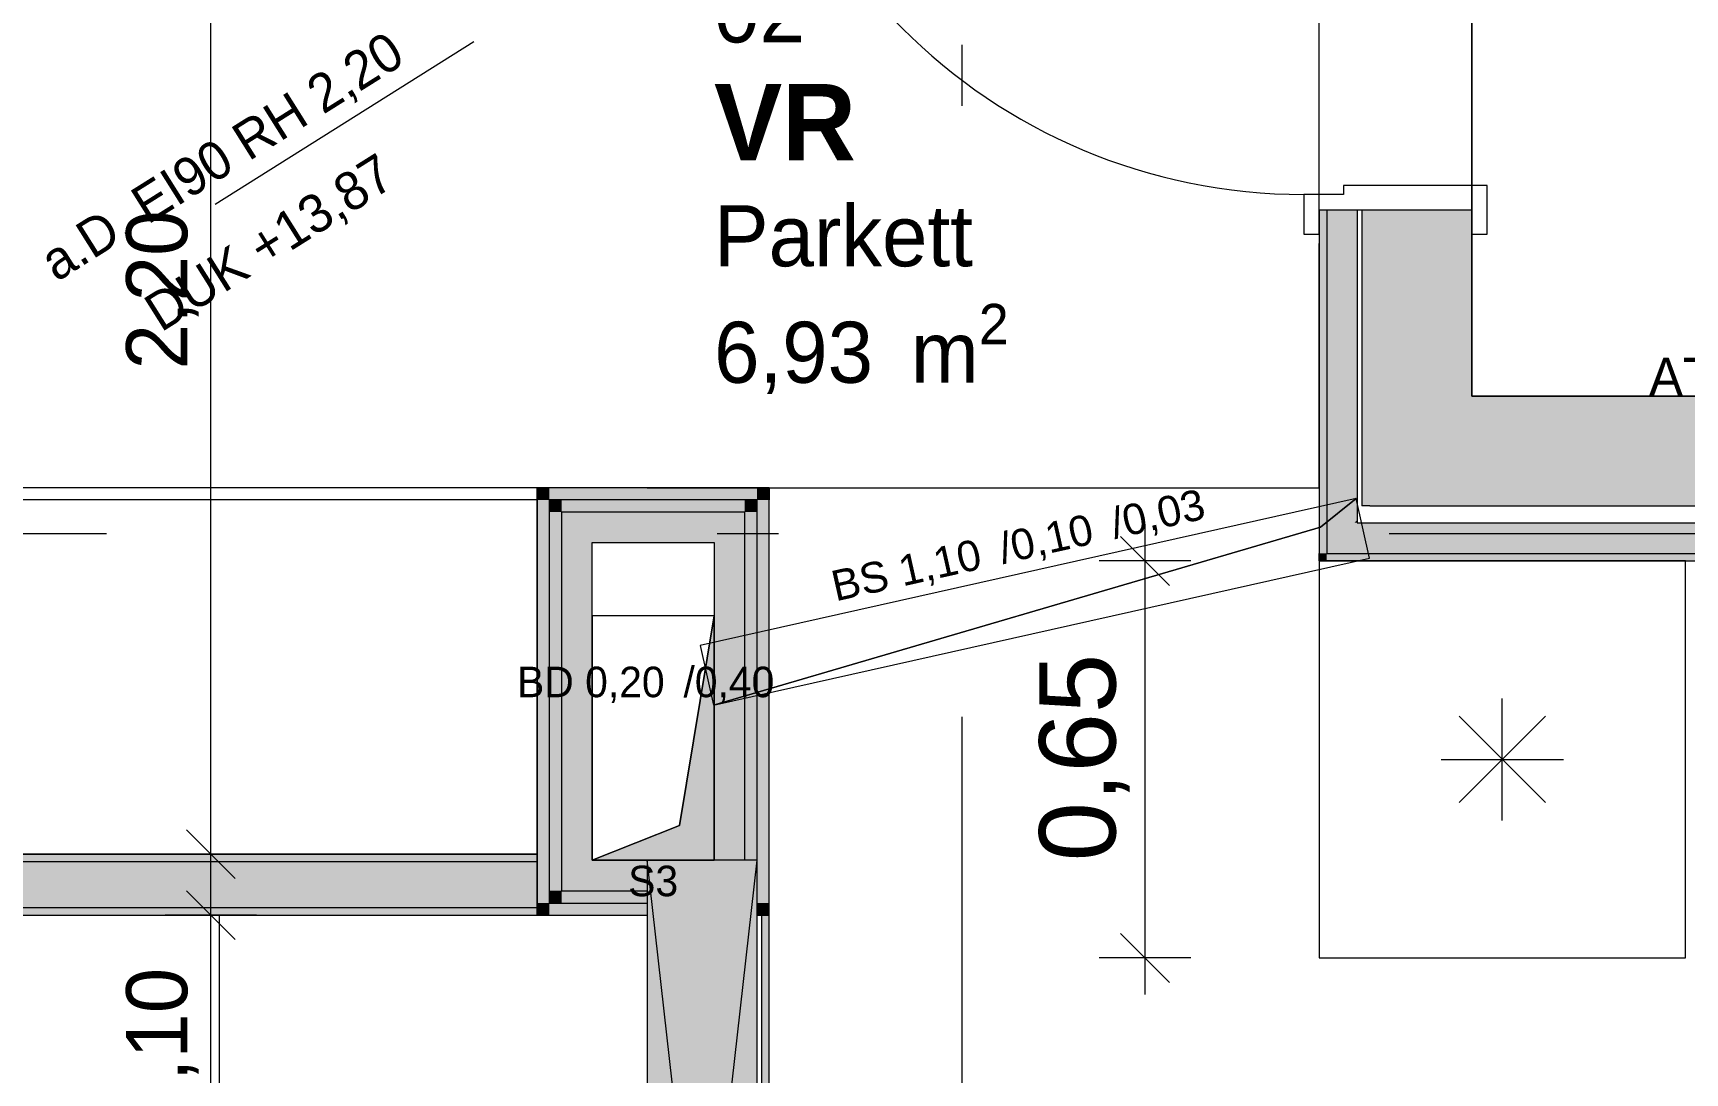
# Model space of a CAD drawing. Header units: metres. Extents: x -3 to 171, y -23 to 41.
# Drawn here: x 4.48 to 7.184, y -9.883 to -8.181 of the extents above; entities that cross this region are included whole.
import ezdxf

# ---------------------------------------------------------------- set-up
doc = ezdxf.new("R2010")
doc.units = ezdxf.units.M
doc.header["$MEASUREMENT"] = 0
for name, pattern in [('Achse', [0.004, 0.002, -0.001, 0, -0.001]), ('Punkt 1_1', [0.075, 0.025, -0.05]), ('Untersicht', [0.001, 0.0005, -0.0005])]:
    doc.linetypes.add(name, pattern=pattern)
for name, color, linetype in [('4._1.DG PP STG1_1_000 Achsraster', 7, 'Continuous'), ('4._1.DG PP STG1_1_120 Wand Innen tragend', 7, 'Continuous'), ('4._1.DG PP STG1_1_130 Wand Innen', 7, 'Continuous'), ('4._1.DG PP STG1_1_150 Stütze', 7, 'Continuous'), ('4._1.DG PP STG1_1_170 Schachtwände', 7, 'Continuous'), ('4._1.DG PP STG1_1_220 Bodenaufbau', 7, 'Continuous'), ('4._1.DG PP STG1_1_230 Decke abgehaengt', 7, 'Continuous'), ('4._1.DG PP STG1_1_270 Deckendurchbruchsymbol', 7, 'Continuous'), ('4._1.DG PP STG1_1_510 Möblierung', 7, 'Continuous'), ('4._1.DG PP STG1_1_530 Küche', 7, 'Continuous'), ('4._1.DG PP STG1_1_810 Raum', 7, 'Continuous'), ('4._1.DG PP STG1_1_815 Raumbegrenzung', 7, 'Continuous'), ('4._1.DG PP STG1_1_945 Einreichplan Beschriftung', 7, 'Continuous'), ('4._1.DG PP STG1_1_950 Polierplan Bemaßung', 7, 'Continuous'), ('4._1.DG PP STG1_1_950-1 Polierplan Bemaßung Küche', 7, 'Continuous')]:
    doc.layers.add(name, color=color, linetype=linetype)
doc.styles.add('ERSTELLTER_STIL_1', font='arial.ttf')
doc.styles.add('ERSTELLTER_STIL_2', font='')
doc.styles.add('ERSTELLTER_STIL_6', font='')
doc.styles.get('ERSTELLTER_STIL_2').set_extended_font_data('Eurostile')
doc.styles.get('ERSTELLTER_STIL_6').set_extended_font_data('Eurostile', bold=True)

msp = doc.modelspace()

# ---------------------------------------------------------------- hatches: boundary and pattern name
at = {"layer": '4._1.DG PP STG1_1_120 Wand Innen tragend', "linetype": 'Continuous', "lineweight": 13, "true_color": 0xfb02fe}
for points in [[(6.585, -9.0325), (6.5966, -9.0325), (6.5975, -9.0315), (6.5975, -8.47), (6.585, -8.47)], [(6.5975, -9.0315), (6.5966, -9.0325), (6.5975, -9.0325)], [(6.5966, -9.0325), (6.585, -9.0325), (6.585, -9.045)], [(6.5966, -9.0325), (6.585, -9.045), (6.5975, -9.045), (6.5975, -9.0325)], [(9.435, -9.0325), (6.5975, -9.0325), (6.5975, -9.045), (9.435, -9.045)]]:
    msp.add_hatch(color=6, dxfattribs=at).paths.add_polyline_path(points)
at = {"layer": '4._1.DG PP STG1_1_120 Wand Innen tragend', "linetype": 'Continuous', "lineweight": 13, "true_color": 0xffaa00}
for points in [[(6.5975, -8.9825), (6.6429, -8.9825), (6.6475, -8.9775), (6.6475, -8.47), (6.5975, -8.47)], [(6.6475, -8.9775), (6.6429, -8.9825), (6.6475, -8.9825)], [(6.5975, -8.9825), (6.5975, -9.0315), (6.6429, -8.9825)], [(6.6475, -8.9825), (6.6429, -8.9825), (6.5975, -9.0315), (6.5975, -9.0325), (6.6475, -9.0325)], [(9.4475, -8.9825), (6.6475, -8.9825), (6.6475, -9.0325), (9.4475, -9.0325)]]:
    msp.add_hatch(color=40, dxfattribs=at).paths.add_polyline_path(points)
at = {"layer": '4._1.DG PP STG1_1_120 Wand Innen tragend', "linetype": 'Continuous', "lineweight": 13, "true_color": 0x3f7f02}
for points in [[(6.655, -8.775), (6.835, -8.775), (6.835, -8.47), (6.655, -8.47)], [(6.655, -8.955), (6.6683, -8.955), (6.835, -8.775), (6.655, -8.775)], [(6.835, -8.775), (6.6683, -8.955), (6.835, -8.955)], [(9.505, -8.775), (6.835, -8.775), (6.835, -8.955), (9.505, -8.955)]]:
    msp.add_hatch(color=76, dxfattribs=at).paths.add_polyline_path(points)
at = {"layer": '4._1.DG PP STG1_1_130 Wand Innen', "linetype": 'Continuous', "lineweight": 13, "true_color": 0xfb02fe}
for points in [[(4.08, -9.5375), (5.305, -9.5375), (5.305, -9.525), (4.08, -9.525)], [(4.08, -9.6125), (4.08, -9.625), (5.305, -9.625), (5.305, -9.6125)], [(5.685, -11.135), (5.685, -9.625), (5.6725, -9.625), (5.6725, -11.135)]]:
    msp.add_hatch(color=6, dxfattribs=at).paths.add_polyline_path(points)
at = {"layer": '4._1.DG PP STG1_1_130 Wand Innen', "linetype": 'Continuous', "lineweight": 13, "true_color": 0xffaa00}
msp.add_hatch(color=40, dxfattribs=at).paths.add_polyline_path([(4.08, -9.6125), (5.305, -9.6125), (5.305, -9.5375), (4.08, -9.5375)])
at = {"layer": '4._1.DG PP STG1_1_150 Stütze', "linetype": 'Continuous', "lineweight": 13, "true_color": 0x3f7f02}
msp.add_hatch(color=76, dxfattribs=at).paths.add_polyline_path([(5.485, -11.135), (5.665, -11.135), (5.665, -9.535), (5.485, -9.535)])
at = {"layer": '4._1.DG PP STG1_1_170 Schachtwände', "linetype": 'Continuous', "lineweight": 13, "true_color": 0xfb02fe}
for points in [[(5.325, -8.945), (5.305, -8.925), (5.305, -8.945)], [(5.325, -8.925), (5.305, -8.925), (5.325, -8.945)], [(5.325, -9.605), (5.325, -8.945), (5.305, -8.945), (5.305, -9.605)], [(5.325, -8.945), (5.665, -8.945), (5.665, -8.925), (5.325, -8.925)], [(5.345, -8.965), (5.325, -8.945), (5.325, -8.965)], [(5.345, -8.945), (5.325, -8.945), (5.345, -8.965)], [(5.345, -8.965), (5.645, -8.965), (5.645, -8.945), (5.345, -8.945)], [(5.645, -8.965), (5.665, -8.965), (5.665, -8.945)], [(5.645, -8.965), (5.665, -8.945), (5.645, -8.945)], [(5.665, -8.945), (5.685, -8.945), (5.685, -8.925)], [(5.665, -8.945), (5.685, -8.925), (5.665, -8.925)], [(5.665, -8.945), (5.665, -9.605), (5.685, -9.605), (5.685, -8.945)], [(5.345, -9.585), (5.345, -8.965), (5.325, -8.965), (5.325, -9.585)], [(5.665, -8.965), (5.645, -8.965), (5.645, -9.535), (5.665, -9.535)], [(5.325, -9.585), (5.325, -9.605), (5.345, -9.585)], [(5.325, -9.605), (5.345, -9.605), (5.345, -9.585)], [(5.345, -9.605), (5.485, -9.605), (5.485, -9.585), (5.345, -9.585)], [(5.305, -9.605), (5.305, -9.625), (5.325, -9.605)], [(5.325, -9.605), (5.305, -9.625), (5.325, -9.625)], [(5.325, -9.605), (5.325, -9.625), (5.485, -9.625), (5.485, -9.605)], [(5.665, -9.605), (5.685, -9.625), (5.685, -9.605)], [(5.665, -9.625), (5.685, -9.625), (5.665, -9.605)]]:
    msp.add_hatch(color=6, dxfattribs=at).paths.add_polyline_path(points)
at = {"layer": '4._1.DG PP STG1_1_170 Schachtwände', "linetype": 'Continuous', "lineweight": 13, "true_color": 0xffaa00}
for points in [[(5.395, -9.015), (5.345, -8.965), (5.345, -9.015)], [(5.395, -8.965), (5.345, -8.965), (5.395, -9.015)], [(5.395, -9.015), (5.595, -9.015), (5.595, -8.965), (5.395, -8.965)], [(5.595, -9.015), (5.645, -9.015), (5.645, -8.965)], [(5.595, -9.015), (5.645, -8.965), (5.595, -8.965)], [(5.395, -9.535), (5.395, -9.015), (5.345, -9.015), (5.345, -9.535)], [(5.595, -9.015), (5.595, -9.535), (5.645, -9.535), (5.645, -9.015)], [(5.345, -9.535), (5.345, -9.585), (5.395, -9.535)], [(5.395, -9.535), (5.345, -9.585), (5.395, -9.585)], [(5.395, -9.535), (5.395, -9.585), (5.485, -9.585), (5.485, -9.535)]]:
    msp.add_hatch(color=40, dxfattribs=at).paths.add_polyline_path(points)
at = {"layer": '4._1.DG PP STG1_1_270 Deckendurchbruchsymbol', "linetype": 'Continuous', "lineweight": 0}
msp.add_hatch(color=8, dxfattribs=at).paths.add_polyline_path([(5.395, -9.535), (5.595, -9.535), (5.595, -9.135), (5.5379, -9.4779)])

# ---------------------------------------------------------------- linework, layer by layer
at = {"layer": '4._1.DG PP STG1_1_000 Achsraster', "color": 5, "linetype": 'Achse', "lineweight": 0, "ltscale": 1000}
for p, q in [((6, 3), (6, -22.5231)), ((-1.5, -9), (21, -9))]:
    msp.add_line(p, q, dxfattribs=at)
at = {"layer": '4._1.DG PP STG1_1_120 Wand Innen tragend', "color": 8, "linetype": 'Continuous', "lineweight": 13, "ltscale": 1000}
for p, q in [((6.585, -8.47), (6.585, -7.48)), ((6.835, -8.47), (6.835, -7.48))]:
    msp.add_line(p, q, dxfattribs=at)
at = {"layer": '4._1.DG PP STG1_1_120 Wand Innen tragend', "color": 7, "linetype": 'Continuous', "lineweight": 13, "ltscale": 1000}
for p, q in [((6.86, -8.43), (6.625, -8.43)), ((6.625, -8.43), (6.625, -8.445)), ((6.86, -8.51), (6.86, -8.43)), ((6.625, -8.445), (6.56, -8.445)), ((6.56, -8.445), (6.56, -8.51)), ((6.585, -8.47), (6.5975, -8.47)), ((6.585, -8.51), (6.585, -8.47)), ((6.585, -8.47), (6.835, -8.47)), ((6.585, -8.47), (6.5975, -8.47)), ((6.585, -8.47), (6.5975, -8.47)), ((6.5975, -8.47), (6.5975, -8.9825)), ((6.5975, -8.47), (6.6475, -8.47)), ((6.5975, -8.47), (6.6475, -8.47)), ((6.5975, -8.47), (6.6475, -8.47)), ((6.6475, -8.47), (6.6475, -8.955)), ((6.6475, -8.47), (6.655, -8.47)), ((6.6475, -8.47), (6.655, -8.47)), ((6.6475, -8.47), (6.655, -8.47)), ((6.835, -8.47), (6.835, -8.51)), ((6.56, -8.51), (6.585, -8.51)), ((6.835, -8.51), (6.86, -8.51)), ((6.6475, -8.955), (6.6475, -8.9775)), ((6.6475, -8.955), (6.6475, -8.9775)), ((6.6475, -8.9775), (6.6475, -8.9825)), ((6.6475, -8.9775), (6.6475, -8.9825)), ((6.5975, -8.9825), (6.5975, -9.0315)), ((6.5975, -8.9825), (6.5975, -9.0315)), ((6.6475, -8.9825), (6.655, -8.9825)), ((6.655, -8.9825), (9.4975, -8.9825)), ((6.5975, -9.0315), (6.5975, -9.0325)), ((6.5975, -9.0315), (6.5975, -9.0325)), ((6.5975, -9.0325), (6.6475, -9.0325)), ((6.6475, -9.0325), (9.4475, -9.0325))]:
    msp.add_line(p, q, dxfattribs=at)
at = {"layer": '4._1.DG PP STG1_1_120 Wand Innen tragend', "color": 7, "linetype": 'Continuous', "lineweight": 18, "ltscale": 1000}
for p, q in [((6.655, -8.47), (6.655, -8.775)), ((6.655, -8.47), (6.835, -8.47)), ((6.655, -8.47), (6.835, -8.47)), ((6.655, -8.47), (6.835, -8.47)), ((6.655, -8.775), (6.655, -8.955)), ((6.655, -8.775), (6.655, -8.955)), ((6.6683, -8.955), (6.655, -8.955)), ((6.6683, -8.955), (6.835, -8.955)), ((6.835, -8.955), (9.505, -8.955))]:
    msp.add_line(p, q, dxfattribs=at)
at = {"layer": '4._1.DG PP STG1_1_120 Wand Innen tragend', "color": 7, "linetype": 'Continuous', "lineweight": 13, "ltscale": 1000, "flags": 128}
for points in [[(6.585, -8.47), (6.585, -9.0325)], [(6.585, -9.045), (6.585, -9.0325)], [(6.585, -9.045), (9.435, -9.045)]]:
    msp.add_lwpolyline(points, dxfattribs=at)
at = {"layer": '4._1.DG PP STG1_1_120 Wand Innen tragend', "color": 7, "linetype": 'Continuous', "lineweight": 18, "ltscale": 1000, "flags": 128}
for points in [[(6.835, -8.775), (6.835, -8.47)], [(13.295, -8.775), (6.835, -8.775)]]:
    msp.add_lwpolyline(points, dxfattribs=at)
at = {"layer": '4._1.DG PP STG1_1_120 Wand Innen tragend', "color": 7, "linetype": 'Continuous', "lineweight": 13, "ltscale": 1000}
msp.add_arc((6.56, -7.515), 0.93, 180, 270, dxfattribs=at)
at = {"layer": '4._1.DG PP STG1_1_130 Wand Innen', "color": 7, "linetype": 'Continuous', "lineweight": 18, "ltscale": 1000}
for p, q in [((5.305, -9.5375), (4.08, -9.5375)), ((4.08, -9.6125), (5.305, -9.6125)), ((5.6725, -9.625), (5.6725, -11.135))]:
    msp.add_line(p, q, dxfattribs=at)
at = {"layer": '4._1.DG PP STG1_1_130 Wand Innen', "color": 7, "linetype": 'Continuous', "lineweight": 18, "ltscale": 1000, "flags": 128}
for points in [[(5.305, -9.525), (4.08, -9.525)], [(5.305, -9.625), (5.305, -9.525)], [(4.08, -9.625), (5.305, -9.625)], [(5.685, -9.625), (5.665, -9.625)], [(5.685, -11.135), (5.685, -9.625)]]:
    msp.add_lwpolyline(points, dxfattribs=at)
at = {"layer": '4._1.DG PP STG1_1_150 Stütze', "color": 7, "linetype": 'Continuous', "lineweight": 13, "ltscale": 1000}
for p, q in [((5.485, -11.135), (5.665, -9.535)), ((5.665, -11.135), (5.485, -9.535))]:
    msp.add_line(p, q, dxfattribs=at)
at = {"layer": '4._1.DG PP STG1_1_150 Stütze', "color": 7, "linetype": 'Continuous', "lineweight": 18, "ltscale": 1000, "flags": 128}
msp.add_lwpolyline([(5.485, -11.135), (5.665, -11.135), (5.665, -9.535), (5.485, -9.535)], close=True, dxfattribs=at)
at = {"layer": '4._1.DG PP STG1_1_170 Schachtwände', "color": 7, "linetype": 'Continuous', "lineweight": 18, "ltscale": 1000}
for p, q in [((5.345, -8.945), (5.325, -8.945)), ((5.325, -8.945), (5.325, -8.965)), ((5.645, -8.945), (5.345, -8.945)), ((5.665, -8.945), (5.645, -8.945)), ((5.665, -8.965), (5.665, -8.945)), ((5.325, -8.965), (5.325, -9.585)), ((5.345, -8.965), (5.345, -9.015)), ((5.395, -8.965), (5.345, -8.965)), ((5.345, -8.965), (5.345, -9.015)), ((5.595, -8.965), (5.395, -8.965)), ((5.645, -8.965), (5.595, -8.965)), ((5.645, -9.015), (5.645, -8.965)), ((5.645, -9.015), (5.645, -8.965)), ((5.665, -9.535), (5.665, -8.965)), ((5.345, -9.015), (5.345, -9.535)), ((5.645, -9.535), (5.645, -9.015)), ((5.345, -9.535), (5.345, -9.585)), ((5.345, -9.535), (5.345, -9.585)), ((5.325, -9.585), (5.325, -9.605)), ((5.345, -9.585), (5.395, -9.585)), ((5.395, -9.585), (5.485, -9.585)), ((5.325, -9.605), (5.345, -9.605)), ((5.345, -9.605), (5.485, -9.605))]:
    msp.add_line(p, q, dxfattribs=at)
at = {"layer": '4._1.DG PP STG1_1_170 Schachtwände', "color": 7, "linetype": 'Continuous', "lineweight": 18, "ltscale": 1000, "flags": 128}
for points in [[(5.305, -8.925), (5.305, -8.945)], [(5.685, -8.925), (5.305, -8.925)], [(5.305, -8.945), (5.305, -9.605)], [(5.685, -8.925), (5.685, -8.945)], [(5.685, -9.605), (5.685, -8.945)], [(5.395, -9.015), (5.595, -9.015)], [(5.395, -9.535), (5.395, -9.015)], [(5.595, -9.015), (5.595, -9.535)], [(5.485, -9.535), (5.395, -9.535)], [(5.305, -9.625), (5.305, -9.605)], [(5.305, -9.625), (5.485, -9.625)], [(5.665, -9.625), (5.685, -9.625)], [(5.685, -9.625), (5.685, -9.605)]]:
    msp.add_lwpolyline(points, dxfattribs=at)
at = {"layer": '4._1.DG PP STG1_1_220 Bodenaufbau', "color": 7, "linetype": 'Continuous', "lineweight": 13, "ltscale": 1000, "true_color": 0xf4f4f4, "flags": 128}
for points in [[(6.835, -8.775), (6.835, -6.225), (8.175, -6.225), (8.175, -5.805), (8.745, -5.805), (8.745, -3.865), (11.105, -3.865), (11.105, -6.225), (13.385, -6.225), (13.385, -8.775)], [(6.835, -8.775), (8.105, -8.775), (8.105, -7.555), (12.115, -7.555), (12.115, -8.775), (13.385, -8.775), (13.385, -6.225), (11.105, -6.225), (11.105, -6.045), (8.975, -6.045), (8.975, -6.225), (6.835, -6.225)]]:
    msp.add_lwpolyline(points, close=True, dxfattribs=at)
at = {"layer": '4._1.DG PP STG1_1_230 Decke abgehaengt', "color": 8, "linetype": 'Untersicht', "lineweight": 13, "ltscale": 1000}
msp.add_line((3.085, -9.525), (6.585, -7.325), dxfattribs=at)
at = {"layer": '4._1.DG PP STG1_1_230 Decke abgehaengt', "color": 8, "linetype": 'Untersicht', "lineweight": 13, "ltscale": 1000, "flags": 128}
msp.add_lwpolyline([(3.085, -9.525), (5.305, -9.525), (5.305, -8.925), (5.685, -8.925), (6.585, -8.925), (6.585, -7.325), (3.085, -7.325)], close=True, dxfattribs=at)
at = {"layer": '4._1.DG PP STG1_1_270 Deckendurchbruchsymbol', "color": 1, "linetype": 'Continuous', "lineweight": 0, "ltscale": 1000, "flags": 128}
for points in [[(6.5873, -8.9898), (6.6455, -8.9429), (5.5721, -9.1835), (5.594, -9.2811)], [(5.594, -9.2811), (6.6674, -9.0405), (6.6455, -8.9429), (6.5873, -8.9898)]]:
    msp.add_lwpolyline(points, close=True, dxfattribs=at)
at = {"layer": '4._1.DG PP STG1_1_270 Deckendurchbruchsymbol', "color": 7, "linetype": 'Continuous', "lineweight": 13, "ltscale": 1000, "flags": 128}
for points in [[(5.5379, -9.4779), (5.595, -9.135), (5.395, -9.135), (5.395, -9.535)], [(5.395, -9.535), (5.595, -9.535), (5.595, -9.135), (5.5379, -9.4779)]]:
    msp.add_lwpolyline(points, close=True, dxfattribs=at)
at = {"layer": '4._1.DG PP STG1_1_510 Möblierung', "color": 8, "linetype": 'Continuous', "lineweight": 13, "ltscale": 1000, "true_color": 0x7e7f7f}
msp.add_line((5.305, -8.945), (4.1834, -8.945), dxfattribs=at)
at = {"layer": '4._1.DG PP STG1_1_510 Möblierung', "color": 8, "linetype": 'Continuous', "lineweight": 13, "ltscale": 1000, "true_color": 0x7e7f7f, "flags": 128}
for points in [[(5.305, -8.925), (4.1834, -8.925), (4.1834, -9.525), (5.305, -9.525)], [(4.785, -11.135), (4.785, -9.625), (5.485, -9.625), (5.485, -11.135)]]:
    msp.add_lwpolyline(points, close=True, dxfattribs=at)
at = {"layer": '4._1.DG PP STG1_1_530 Küche', "color": 150, "linetype": 'Continuous', "lineweight": 13, "ltscale": 1000, "true_color": 0x0f7ffe}
for p, q in [((6.885, -9.47), (6.885, -9.27)), ((6.8143, -9.4407), (6.9557, -9.2993)), ((6.9557, -9.4407), (6.8143, -9.2993)), ((6.785, -9.37), (6.985, -9.37))]:
    msp.add_line(p, q, dxfattribs=at)
at = {"layer": '4._1.DG PP STG1_1_530 Küche', "color": 150, "linetype": 'Continuous', "lineweight": 13, "ltscale": 1000, "true_color": 0x0f7ffe, "flags": 128}
msp.add_lwpolyline([(6.585, -9.695), (7.185, -9.695), (7.185, -9.045), (6.585, -9.045)], close=True, dxfattribs=at)
at = {"layer": '4._1.DG PP STG1_1_815 Raumbegrenzung', "color": 8, "linetype": 'Punkt 1_1', "lineweight": 13, "ltscale": 1000, "flags": 128}
msp.add_lwpolyline([(5.685, -8.925), (6.585, -8.925)], dxfattribs=at)
at = {"layer": '4._1.DG PP STG1_1_950 Polierplan Bemaßung', "color": 8, "linetype": 'Untersicht', "lineweight": 13, "ltscale": 1000}
msp.add_line((3.085, -9.525), (6.585, -7.325), dxfattribs=at)
at = {"layer": '4._1.DG PP STG1_1_950 Polierplan Bemaßung', "color": 6, "linetype": 'Continuous', "lineweight": 13, "ltscale": 1000, "true_color": 0xfb02fe}
for p, q in [((4.7709, -9.525), (4.7709, -7.325)), ((4.7309, -9.485), (4.8109, -9.565)), ((4.8459, -9.525), (4.6959, -9.525)), ((4.7709, -9.625), (4.7709, -9.525)), ((4.7309, -9.585), (4.8109, -9.665)), ((4.8459, -9.625), (4.6959, -9.625)), ((4.7709, -14.69), (4.7709, -9.625))]:
    msp.add_line(p, q, dxfattribs=at)
at = {"layer": '4._1.DG PP STG1_1_950-1 Polierplan Bemaßung Küche', "color": 150, "linetype": 'Continuous', "lineweight": 13, "ltscale": 1000, "true_color": 0x0f7ffe}
for p, q in [((6.3001, -9.045), (6.3001, -8.985)), ((6.3401, -9.085), (6.2601, -9.005)), ((6.3751, -9.045), (6.2251, -9.045)), ((6.3001, -9.695), (6.3001, -9.045)), ((6.2601, -9.655), (6.3401, -9.735)), ((6.3751, -9.695), (6.2251, -9.695)), ((6.3001, -9.755), (6.3001, -9.695))]:
    msp.add_line(p, q, dxfattribs=at)

# ---------------------------------------------------------------- texts
at = {"layer": '4._1.DG PP STG1_1_270 Deckendurchbruchsymbol', "color": 1, "linetype": 'Continuous', "lineweight": 0, "insert": (6.1072, -9.056), "char_height": 0.05, "attachment_point": 8, "rotation": 12.6345, "style": 'ERSTELLTER_STIL_1'}
msp.add_mtext('\\A1;{\\pqc;\\pt0;\\fArial|b0|i0|c0|p0;\\W1.000000;BS 1,10\\fArial|b0|i0|c0|p0;\\W1.000000;\\A1{\\H.66x;\\S^  ;}\\fArial|b0|i0|c0|p0;\\W1.000000; /0,10\\fArial|b0|i0|c0|p0;\\W1.000000;\\A1{\\H.66x;\\S^  ;}\\fArial|b0|i0|c0|p0;\\W1.000000; /0,03\\fArial|b0|i0|c0|p0;\\W1.000000;\\A1{\\H.66x;\\S^  ;}}', dxfattribs=at)
at = {"layer": '4._1.DG PP STG1_1_270 Deckendurchbruchsymbol', "color": 1, "linetype": 'Continuous', "lineweight": 0, "char_height": 0.05, "style": 'ERSTELLTER_STIL_2'}
for s, insert, attachment_point in [('\\A1;{\\pqc;\\pt0;\\fEurostile|b0|i0|c0|p0;\\W1.000000;BD 0,20\\fEurostile|b0|i0|c0|p0;\\W1.000000;\\A1{\\H.66x;\\S^  ;}\\fEurostile|b0|i0|c0|p0;\\W1.000000; /0,40\\fEurostile|b0|i0|c0|p0;\\W1.000000;\\A1{\\H.66x;\\S^  ;}\\fEurostile|b0|i0|c0|p0;\\W1.000000;\\fEurostile|b0|i0|c0|p0;\\W1.000000;\\A1{\\H.66x;\\S^  ;}}', (5.495, -9.2827), 8), ('\\A1;{\\pqc;\\pt0;\\fEurostile|b0|i0|c0|p0;\\W1.000000;S3}', (5.495, -9.5439), 2)]:
    msp.add_mtext(s, dxfattribs=dict(at, insert=insert, attachment_point=attachment_point))
at = {"layer": '4._1.DG PP STG1_1_810 Raum', "color": 7, "linetype": 'Continuous', "lineweight": 13, "attachment_point": 1}
for s, insert, char_height, style in [('\\A1;{\\pql;\\pt0;\\fEurostile|b0|i0|c0|p0;\\W1.000000;02}', (5.5947, -8.096), 0.1, 'ERSTELLTER_STIL_2'), ('\\A1;{\\pql;\\pt0;\\fEurostile|b1|i0|c0|p0;\\W1.000000;VR}', (5.5947, -8.2642), 0.125, 'ERSTELLTER_STIL_6'), ('\\A1;{\\pql;\\pt0;\\fEurostile|b0|i0|c0|p0;\\W1.000000;Parkett}', (5.5947, -8.4626), 0.1, 'ERSTELLTER_STIL_2'), ('\\A1;{\\pql;\\pt0,0.05;\\fEurostile|b0|i0|c0|p0;\\W1.000000;6,93\\fEurostile|b0|i0|c0|p0;\\W1.000000;\\A1{\\H.66x;\\S^  ;}\\fEurostile|b0|i0|c0|p0;\\W1.000000; m\\fEurostile|b0|i0|c0|p0;\\W1.000000;\\A1{\\H.66x;\\S2^  ;}}', (5.5947, -8.6241), 0.1, 'ERSTELLTER_STIL_2')]:
    msp.add_mtext(s, dxfattribs=dict(at, insert=insert, char_height=char_height, style=style))
at = {"layer": '4._1.DG PP STG1_1_945 Einreichplan Beschriftung', "color": 5, "linetype": 'Continuous', "lineweight": 0, "insert": (7.125, -8.7756), "char_height": 0.0625, "attachment_point": 7, "style": 'ERSTELLTER_STIL_2'}
msp.add_mtext('\\A1;{\\pql;\\fEurostile|b0|i0|c0|p0;\\W1.000000;ATÖ a}', dxfattribs=at)
at = {"layer": '4._1.DG PP STG1_1_950 Polierplan Bemaßung', "color": 7, "linetype": 'Continuous', "lineweight": 13, "insert": (4.5243, -8.5989), "char_height": 0.0625, "attachment_point": 7, "rotation": 32.1523, "style": 'ERSTELLTER_STIL_2'}
msp.add_mtext('\\A1;{\\pql;\\fEurostile|b0|i0|c0|p0;\\W1.000000;a.D. EI90\\fEurostile|b0|i0|c0|p0;\\W1.000000; RH \\fEurostile|b0|i0|c0|p0;\\W1.000000;2,20}', dxfattribs=at)
at = {"layer": '4._1.DG PP STG1_1_950 Polierplan Bemaßung', "color": 7, "linetype": 'Continuous', "lineweight": 13, "insert": (4.622, -8.5643), "char_height": 0.0625, "attachment_point": 4, "rotation": 32.1523, "line_spacing_factor": 1.264547, "style": 'ERSTELLTER_STIL_2'}
msp.add_mtext('\\A1;{\\pql;\\fEurostile|b0|i0|c0|p0;\\W1.000000;\\fEurostile|b0|i0|c0|p0;\\W1.000000;\\fEurostile|b0|i0|c0|p0;\\W1.000000;\\fEurostile|b0|i0|c0|p0;\\W1.000000;\\A1{\\H.66x;\\S^  ;}\\fEurostile|b0|i0|c0|p0;\\W1.000000;\\fEurostile|b0|i0|c0|p0;\\W1.000000;\\P\\pql;\\fEurostile|b0|i0|c0|p0;\\W1.000000;DUK \\fEurostile|b0|i0|c0|p0;\\W1.000000;+\\fEurostile|b0|i0|c0|p0;\\W1.000000;13,87\\fEurostile|b0|i0|c0|p0;\\W1.000000;\\A1{\\H.66x;\\S^  ;}\\fEurostile|b0|i0|c0|p0;\\W1.000000;\\fEurostile|b0|i0|c0|p0;\\W1.000000;}', dxfattribs=at)
at = {"layer": '4._1.DG PP STG1_1_950 Polierplan Bemaßung', "color": 6, "linetype": 'Continuous', "lineweight": 13, "true_color": 0xfb02fe, "char_height": 0.1, "width": 0.306373, "attachment_point": 7, "rotation": 90, "style": 'ERSTELLTER_STIL_2'}
for s, insert in [('\\A1;{\\pql;\\fEurostile|b0|i0|c0|p0;\\W1.000000;2,20}', (4.7509, -8.7314)), ('\\A1;{\\pql;\\fEurostile|b0|i0|c0|p0;\\W1.000000;0,10}', (4.7509, -9.9714))]:
    msp.add_mtext(s, dxfattribs=dict(at, insert=insert))
at = {"layer": '4._1.DG PP STG1_1_950-1 Polierplan Bemaßung Küche', "color": 150, "linetype": 'Continuous', "lineweight": 13, "true_color": 0x0f7ffe, "insert": (6.2751, -9.5368), "char_height": 0.125, "width": 0.33365, "attachment_point": 7, "rotation": 90, "style": 'ERSTELLTER_STIL_1'}
msp.add_mtext('\\A1;{\\pql;\\fArial|b0|i0|c0|p0;\\W1.000000;0,65}', dxfattribs=at)

doc.saveas('drawing.dxf')
